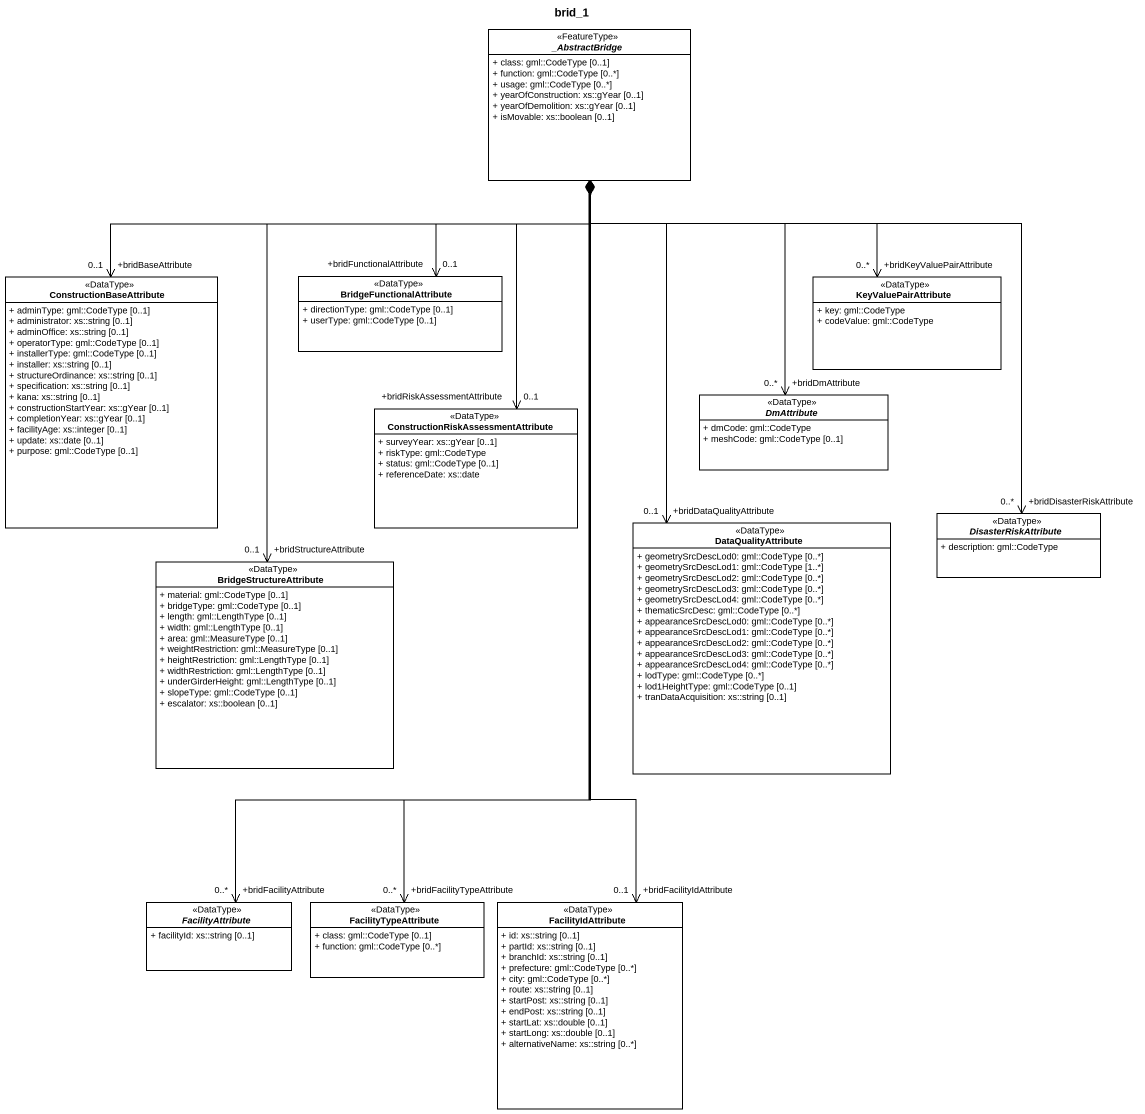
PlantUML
@startuml
title brid_1
hide circle
hide empty members
skinparam classAttributeIconSize 0
abstract class "_AbstractBridge" as AbstractBridge <<FeatureType>> #FFFFFF {
  + class: gml::CodeType [0..1]
  + function: gml::CodeType [0..*]
  + usage: gml::CodeType [0..*]
  + yearOfConstruction: xs::gYear [0..1]
  + yearOfDemolition: xs::gYear [0..1]
  + isMovable: xs::boolean [0..1]
}
class ConstructionBaseAttribute <<DataType>> #FFFFFF {
  + adminType: gml::CodeType [0..1]
  + administrator: xs::string [0..1]
  + adminOffice: xs::string [0..1]
  + operatorType: gml::CodeType [0..1]
  + installerType: gml::CodeType [0..1]
  + installer: xs::string [0..1]
  + structureOrdinance: xs::string [0..1]
  + specification: xs::string [0..1]
  + kana: xs::string [0..1]
  + constructionStartYear: xs::gYear [0..1]
  + completionYear: xs::gYear [0..1]
  + facilityAge: xs::integer [0..1]
  + update: xs::date [0..1]
  + purpose: gml::CodeType [0..1]
}
class BridgeFunctionalAttribute <<DataType>> #FFFFFF {
  + directionType: gml::CodeType [0..1]
  + userType: gml::CodeType [0..1]
}
class KeyValuePairAttribute <<DataType>> #FFFFFF {
  + key: gml::CodeType
  + codeValue: gml::CodeType
}
class "ConstructionRiskAssessmentAttribute" as ConstructionRiskAssessmentAt <<DataType>> #FFFFFF {
  + surveyYear: xs::gYear [0..1]
  + riskType: gml::CodeType
  + status: gml::CodeType [0..1]
  + referenceDate: xs::date
}
abstract class DmAttribute <<DataType>> #FFFFFF {
  + dmCode: gml::CodeType
  + meshCode: gml::CodeType [0..1]
}
class DataQualityAttribute <<DataType>> #FFFFFF {
  + geometrySrcDescLod0: gml::CodeType [0..*]
  + geometrySrcDescLod1: gml::CodeType [1..*]
  + geometrySrcDescLod2: gml::CodeType [0..*]
  + geometrySrcDescLod3: gml::CodeType [0..*]
  + geometrySrcDescLod4: gml::CodeType [0..*]
  + thematicSrcDesc: gml::CodeType [0..*]
  + appearanceSrcDescLod0: gml::CodeType [0..*]
  + appearanceSrcDescLod1: gml::CodeType [0..*]
  + appearanceSrcDescLod2: gml::CodeType [0..*]
  + appearanceSrcDescLod3: gml::CodeType [0..*]
  + appearanceSrcDescLod4: gml::CodeType [0..*]
  + lodType: gml::CodeType [0..*]
  + lod1HeightType: gml::CodeType [0..1]
  + tranDataAcquisition: xs::string [0..1]
}
abstract class DisasterRiskAttribute <<DataType>> #FFFFFF {
  + description: gml::CodeType
}
class BridgeStructureAttribute <<DataType>> #FFFFFF {
  + material: gml::CodeType [0..1]
  + bridgeType: gml::CodeType [0..1]
  + length: gml::LengthType [0..1]
  + width: gml::LengthType [0..1]
  + area: gml::MeasureType [0..1]
  + weightRestriction: gml::MeasureType [0..1]
  + heightRestriction: gml::LengthType [0..1]
  + widthRestriction: gml::LengthType [0..1]
  + underGirderHeight: gml::LengthType [0..1]
  + slopeType: gml::CodeType [0..1]
  + escalator: xs::boolean [0..1]
}
abstract class FacilityAttribute <<DataType>> #FFFFFF {
  + facilityId: xs::string [0..1]
}
class FacilityTypeAttribute <<DataType>> #FFFFFF {
  + class: gml::CodeType [0..1]
  + function: gml::CodeType [0..*]
}
class FacilityIdAttribute <<DataType>> #FFFFFF {
  + id: xs::string [0..1]
  + partId: xs::string [0..1]
  + branchId: xs::string [0..1]
  + prefecture: gml::CodeType [0..*]
  + city: gml::CodeType [0..*]
  + route: xs::string [0..1]
  + startPost: xs::string [0..1]
  + endPost: xs::string [0..1]
  + startLat: xs::double [0..1]
  + startLong: xs::double [0..1]
  + alternativeName: xs::string [0..*]
}
ConstructionBaseAttribute "+bridBaseAttribute\n0..1" <-up-* AbstractBridge
BridgeFunctionalAttribute "+bridFunctionalAttribute\n0..1" <-up-* AbstractBridge
KeyValuePairAttribute "+bridKeyValuePairAttribute\n0..*" <-up-* AbstractBridge
ConstructionRiskAssessmentAt "+bridRiskAssessmentAttribute\n0..1" <-up-* AbstractBridge
DmAttribute "+bridDmAttribute\n0..*" <-up-* AbstractBridge
DataQualityAttribute "+bridDataQualityAttribute\n0..1" <-up-* AbstractBridge
DisasterRiskAttribute "+bridDisasterRiskAttribute\n0..*" <-up-* AbstractBridge
BridgeStructureAttribute "+bridStructureAttribute\n0..1" <-up-* AbstractBridge
FacilityAttribute "+bridFacilityAttribute\n0..*" <-up-* AbstractBridge
FacilityTypeAttribute "+bridFacilityTypeAttribute\n0..*" <-up-* AbstractBridge
FacilityIdAttribute "+bridFacilityIdAttribute\n0..1" <-up-* AbstractBridge
@enduml
